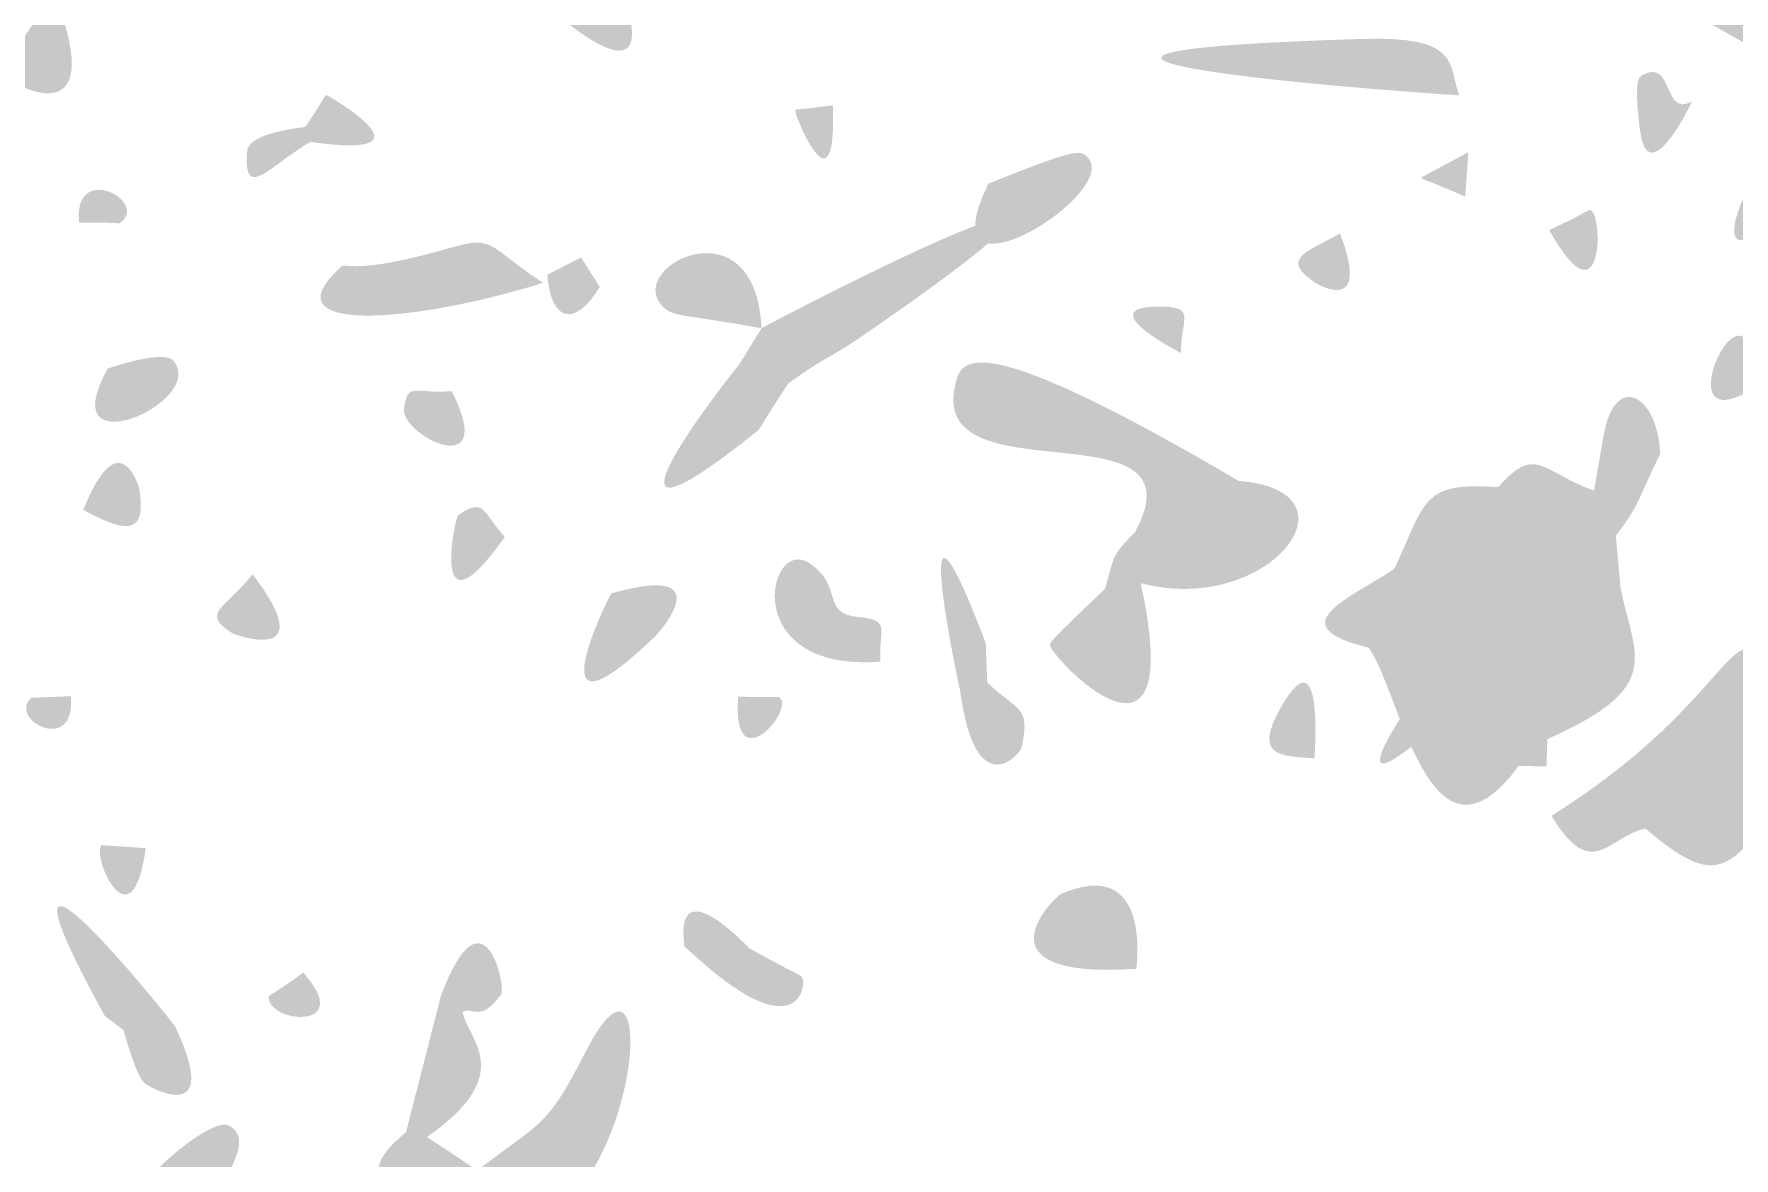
# Model space of a CAD drawing. Header units: millimetres. Extents: x 1329 to 1518, y 49 to 125.
# Drawn here: x 1346.82 to 1357.86, y 68.16 to 75.46 of the extents above; entities that cross this region are included whole.
import ezdxf

# ---------------------------------------------------------------- set-up
doc = ezdxf.new("R2010")
doc.units = ezdxf.units.MM

msp = doc.modelspace()

# ---------------------------------------------------------------- hatches: boundary and pattern name
at = {"true_color": 0x080808, "transparency": 33554687}
h = msp.add_hatch(color=18, dxfattribs=at)
edge = h.paths.add_edge_path(flags=0)
edge.add_spline(control_points=[(1357.646, 76.258), (1357.646, 76.258), (1357.905, 76.25), (1357.905, 76.25), (1357.974, 75.834), (1357.969, 75.846), (1358.295, 75.578), (1359.927, 74.229), (1357.673, 75.547), (1357.627, 75.574), (1357.627, 75.574), (1357.588, 75.664), (1357.588, 75.664), (1357.61, 75.986), (1357.628, 75.954), (1357.646, 76.258)], knot_values=[0, 0, 0, 0, 1, 1, 1, 2, 2, 2, 3, 3, 3, 4, 4, 4, 5, 5, 5, 5], degree=3, periodic=1)
h = msp.add_hatch(color=18, dxfattribs=at)
edge = h.paths.add_edge_path(flags=0)
edge.add_spline(control_points=[(1356.372, 75.816), (1356.643, 75.886), (1356.622, 75.893), (1356.643, 75.886), (1356.712, 75.864), (1356.575, 75.174), (1356.372, 75.816)], knot_values=[0, 0, 0, 0, 1, 1, 1, 2, 2, 2, 2], degree=3, periodic=1)
h = msp.add_hatch(color=18, dxfattribs=at)
edge = h.paths.add_edge_path(flags=0)
edge.add_spline(control_points=[(1350.292, 75.523), (1350.52, 75.69), (1350.534, 75.81), (1350.655, 75.658), (1350.674, 75.634), (1350.868, 75.081), (1350.292, 75.523)], knot_values=[0, 0, 0, 0, 1, 1, 1, 2, 2, 2, 2], degree=3, periodic=1)
h = msp.add_hatch(color=18, dxfattribs=at)
edge = h.paths.add_edge_path(flags=0)
edge.add_spline(control_points=[(1346.947, 75.727), (1347.332, 74.733), (1346.625, 75.158), (1346.603, 75.203), (1346.581, 75.248), (1346.627, 75.241), (1346.947, 75.727)], knot_values=[0, 0, 0, 0, 1, 1, 1, 2, 2, 2, 2], degree=3, periodic=1)
h = msp.add_hatch(color=18, dxfattribs=at)
edge = h.paths.add_edge_path(flags=0)
edge.add_spline(control_points=[(1356.075, 75.062), (1356.017, 75.061), (1352.2, 75.328), (1355.449, 75.428), (1356.084, 75.448), (1356.005, 75.264), (1356.075, 75.062)], knot_values=[0, 0, 0, 0, 1, 1, 1, 2, 2, 2, 2], degree=3, periodic=1)
h = msp.add_hatch(color=18, dxfattribs=at)
edge = h.paths.add_edge_path(flags=0)
edge.add_spline(control_points=[(1357.589, 75.021), (1357.576, 74.993), (1357.3, 74.424), (1357.25, 74.84), (1357.21, 75.163), (1357.244, 75.181), (1357.269, 75.194), (1357.471, 75.302), (1357.396, 74.918), (1357.589, 75.021)], knot_values=[0, 0, 0, 0, 1, 1, 1, 2, 2, 2, 3, 3, 3, 3], degree=3, periodic=1)
h = msp.add_hatch(color=18, dxfattribs=at)
edge = h.paths.add_edge_path(flags=0)
edge.add_spline(control_points=[(1351.543, 73.548), (1351.589, 73.575), (1354.632, 75.173), (1352.202, 73.5), (1351.964, 73.337), (1351.975, 73.376), (1351.716, 73.188), (1351.692, 73.202), (1351.692, 73.176), (1351.401, 73.317), (1351.401, 73.317), (1351.543, 73.548), (1351.543, 73.548)], knot_values=[0, 0, 0, 0, 1, 1, 1, 2, 2, 2, 3, 3, 3, 4, 4, 4, 4], degree=3, periodic=1)
h = msp.add_hatch(color=18, dxfattribs=at)
edge = h.paths.add_edge_path(flags=0)
edge.add_spline(control_points=[(1348.579, 74.856), (1348.718, 75.062), (1348.698, 75.059), (1348.718, 75.062), (1348.72, 75.063), (1349.477, 74.634), (1348.612, 74.759), (1348.612, 74.759), (1348.579, 74.856), (1348.579, 74.856)], knot_values=[0, 0, 0, 0, 1, 1, 1, 2, 2, 2, 3, 3, 3, 3], degree=3, periodic=1)
h = msp.add_hatch(color=18, dxfattribs=at)
edge = h.paths.add_edge_path(flags=0)
edge.add_spline(control_points=[(1352.006, 74.997), (1352.034, 74.249), (1351.751, 74.949), (1351.762, 74.962), (1351.775, 74.977), (1351.762, 74.962), (1352.006, 74.997)], knot_values=[0, 0, 0, 0, 1, 1, 1, 2, 2, 2, 2], degree=3, periodic=1)
h = msp.add_hatch(color=18, dxfattribs=at)
edge = h.paths.add_edge_path(flags=0)
edge.add_spline(control_points=[(1348.579, 74.856), (1348.579, 74.856), (1348.612, 74.759), (1348.612, 74.759), (1348.341, 74.6), (1348.176, 74.37), (1348.201, 74.692), (1348.203, 74.725), (1348.21, 74.809), (1348.579, 74.856)], knot_values=[0, 0, 0, 0, 1, 1, 1, 2, 2, 2, 3, 3, 3, 3], degree=3, periodic=1)
h = msp.add_hatch(color=18, dxfattribs=at)
edge = h.paths.add_edge_path(flags=0)
edge.add_spline(control_points=[(1353.017, 74.487), (1353.588, 74.718), (1353.609, 74.701), (1353.651, 74.669), (1353.929, 74.452), (1352.585, 73.612), (1353.017, 74.487)], knot_values=[0, 0, 0, 0, 1, 1, 1, 2, 2, 2, 2], degree=3, periodic=1)
h = msp.add_hatch(color=18, dxfattribs=at)
edge = h.paths.add_edge_path(flags=0)
edge.add_spline(control_points=[(1356.136, 74.692), (1356.136, 74.692), (1356.115, 74.403), (1356.115, 74.403), (1355.832, 74.529), (1355.842, 74.506), (1355.832, 74.529), (1355.832, 74.529), (1356.136, 74.692), (1356.136, 74.692)], knot_values=[0, 0, 0, 0, 1, 1, 1, 2, 2, 2, 3, 3, 3, 3], degree=3, periodic=1)
h = msp.add_hatch(color=18, dxfattribs=at)
edge = h.paths.add_edge_path(flags=0)
edge.add_spline(control_points=[(1347.108, 74.235), (1347.069, 74.633), (1347.561, 74.377), (1347.381, 74.236), (1347.364, 74.223), (1347.381, 74.236), (1347.108, 74.235)], knot_values=[0, 0, 0, 0, 1, 1, 1, 2, 2, 2, 2], degree=3, periodic=1)
h = msp.add_hatch(color=18, dxfattribs=at)
edge = h.paths.add_edge_path(flags=0)
edge.add_spline(control_points=[(1357.957, 74.478), (1358.202, 74.342), (1358.199, 74.365), (1358.202, 74.342), (1358.209, 74.297), (1357.644, 73.79), (1357.957, 74.478)], knot_values=[0, 0, 0, 0, 1, 1, 1, 2, 2, 2, 2], degree=3, periodic=1)
h = msp.add_hatch(color=18, dxfattribs=at)
edge = h.paths.add_edge_path(flags=0)
edge.add_spline(control_points=[(1351.543, 73.548), (1350.976, 73.65), (1350.959, 73.617), (1350.886, 73.707), (1350.682, 73.96), (1351.506, 74.37), (1351.543, 73.548)], knot_values=[0, 0, 0, 0, 1, 1, 1, 2, 2, 2, 2], degree=3, periodic=1)
h = msp.add_hatch(color=18, dxfattribs=at)
edge = h.paths.add_edge_path(flags=0)
edge.add_spline(control_points=[(1356.661, 74.186), (1356.934, 74.312), (1356.913, 74.324), (1356.934, 74.312), (1357.01, 74.271), (1357.012, 73.555), (1356.661, 74.186)], knot_values=[0, 0, 0, 0, 1, 1, 1, 2, 2, 2, 2], degree=3, periodic=1)
h = msp.add_hatch(color=18, dxfattribs=at)
edge = h.paths.add_edge_path(flags=0)
edge.add_spline(control_points=[(1350.125, 73.843), (1349.252, 73.572), (1348.33, 73.513), (1348.809, 73.944), (1348.854, 73.984), (1348.866, 73.88), (1349.542, 74.076), (1349.813, 74.155), (1349.779, 74.064), (1350.125, 73.843)], knot_values=[0, 0, 0, 0, 1, 1, 1, 2, 2, 2, 3, 3, 3, 3], degree=3, periodic=1)
h = msp.add_hatch(color=18, dxfattribs=at)
edge = h.paths.add_edge_path(flags=0)
edge.add_spline(control_points=[(1355.302, 74.164), (1355.505, 73.632), (1355.163, 73.829), (1355.139, 73.845), (1354.911, 74), (1355.077, 74.037), (1355.302, 74.164)], knot_values=[0, 0, 0, 0, 1, 1, 1, 2, 2, 2, 2], degree=3, periodic=1)
h = msp.add_hatch(color=18, dxfattribs=at)
edge = h.paths.add_edge_path(flags=0)
edge.add_spline(control_points=[(1350.371, 74.008), (1350.371, 74.008), (1350.492, 73.816), (1350.492, 73.816), (1350.333, 73.553), (1350.176, 73.585), (1350.151, 73.895), (1350.151, 73.895), (1350.371, 74.008), (1350.371, 74.008)], knot_values=[0, 0, 0, 0, 1, 1, 1, 2, 2, 2, 3, 3, 3, 3], degree=3, periodic=1)
h = msp.add_hatch(color=18, dxfattribs=at)
edge = h.paths.add_edge_path(flags=0)
edge.add_spline(control_points=[(1354.268, 73.387), (1354.245, 73.399), (1353.655, 73.704), (1354.159, 73.688), (1354.362, 73.681), (1354.269, 73.604), (1354.268, 73.387)], knot_values=[0, 0, 0, 0, 1, 1, 1, 2, 2, 2, 2], degree=3, periodic=1)
h = msp.add_hatch(color=18, dxfattribs=at)
edge = h.paths.add_edge_path(flags=0)
edge.add_spline(control_points=[(1358.04, 73.191), (1357.482, 72.802), (1357.771, 73.584), (1357.92, 73.492), (1357.92, 73.492), (1358.04, 73.191), (1358.04, 73.191)], knot_values=[0, 0, 0, 0, 1, 1, 1, 2, 2, 2, 2], degree=3, periodic=1)
h = msp.add_hatch(color=18, dxfattribs=at)
edge = h.paths.add_edge_path(flags=0)
edge.add_spline(control_points=[(1354.643, 72.556), (1354.375, 72.249), (1354.349, 72.311), (1353.971, 72.225), (1354.435, 73.079), (1352.581, 72.417), (1352.808, 73.207), (1352.851, 73.358), (1352.981, 73.533), (1354.643, 72.556)], knot_values=[0, 0, 0, 0, 1, 1, 1, 2, 2, 2, 3, 3, 3, 3], degree=3, periodic=1)
h = msp.add_hatch(color=18, dxfattribs=at)
edge = h.paths.add_edge_path(flags=0)
edge.add_spline(control_points=[(1347.295, 73.285), (1347.327, 73.297), (1347.66, 73.41), (1347.722, 73.337), (1347.947, 73.069), (1346.924, 72.624), (1347.295, 73.285)], knot_values=[0, 0, 0, 0, 1, 1, 1, 2, 2, 2, 2], degree=3, periodic=1)
h = msp.add_hatch(color=18, dxfattribs=at)
edge = h.paths.add_edge_path(flags=0)
edge.add_spline(control_points=[(1351.401, 73.317), (1351.692, 73.176), (1351.692, 73.202), (1351.716, 73.188), (1351.513, 72.877), (1351.536, 72.895), (1351.513, 72.877), (1350.239, 71.859), (1351.378, 73.29), (1351.401, 73.317)], knot_values=[0, 0, 0, 0, 1, 1, 1, 2, 2, 2, 3, 3, 3, 3], degree=3, periodic=1)
h = msp.add_hatch(color=18, dxfattribs=at)
edge = h.paths.add_edge_path(flags=0)
edge.add_spline(control_points=[(1357.018, 72.872), (1357.095, 73.265), (1357.368, 73.111), (1357.382, 72.732), (1357.174, 72.722), (1357.197, 72.732), (1357.018, 72.872)], knot_values=[0, 0, 0, 0, 1, 1, 1, 2, 2, 2, 2], degree=3, periodic=1)
h = msp.add_hatch(color=18, dxfattribs=at)
edge = h.paths.add_edge_path(flags=0)
edge.add_spline(control_points=[(1349.53, 73.139), (1349.838, 72.533), (1349.196, 72.851), (1349.22, 73.027), (1349.245, 73.205), (1349.29, 73.119), (1349.53, 73.139)], knot_values=[0, 0, 0, 0, 1, 1, 1, 2, 2, 2, 2], degree=3, periodic=1)
h = msp.add_hatch(color=18, dxfattribs=at)
edge = h.paths.add_edge_path(flags=0)
edge.add_spline(control_points=[(1347.136, 72.368), (1347.365, 72.943), (1347.495, 72.533), (1347.5, 72.502), (1347.551, 72.198), (1347.41, 72.218), (1347.136, 72.368)], knot_values=[0, 0, 0, 0, 1, 1, 1, 2, 2, 2, 2], degree=3, periodic=1)
h = msp.add_hatch(color=18, dxfattribs=at)
edge = h.paths.add_edge_path(flags=0)
edge.add_spline(control_points=[(1352.832, 71.199), (1352.824, 71.226), (1352.472, 72.888), (1352.997, 71.509), (1353.004, 71.49), (1352.997, 71.509), (1353.01, 71.246), (1353.01, 71.246), (1352.832, 71.199), (1352.832, 71.199)], knot_values=[0, 0, 0, 0, 1, 1, 1, 2, 2, 2, 3, 3, 3, 3], degree=3, periodic=1)
h = msp.add_hatch(color=18, dxfattribs=at)
edge = h.paths.add_edge_path(flags=0)
edge.add_spline(control_points=[(1356.329, 72.515), (1356.575, 72.795), (1356.608, 72.618), (1356.952, 72.492), (1357.044, 72.415), (1357.016, 72.414), (1357.094, 72.199), (1357.094, 72.199), (1357.124, 71.864), (1357.124, 71.864), (1357.124, 71.864), (1356.834, 71.785), (1356.834, 71.785), (1356.772, 72.269), (1356.648, 72.171), (1356.373, 72.403), (1356.373, 72.403), (1356.329, 72.515), (1356.329, 72.515)], knot_values=[0, 0, 0, 0, 1, 1, 1, 2, 2, 2, 3, 3, 3, 4, 4, 4, 5, 5, 5, 6, 6, 6, 6], degree=3, periodic=1)
h = msp.add_hatch(color=18, dxfattribs=at)
edge = h.paths.add_edge_path(flags=0)
edge.add_spline(control_points=[(1357.018, 72.872), (1357.197, 72.732), (1357.174, 72.722), (1357.382, 72.732), (1357.219, 72.394), (1357.252, 72.412), (1357.094, 72.199), (1357.016, 72.414), (1357.044, 72.415), (1356.952, 72.492), (1356.952, 72.492), (1357.018, 72.872), (1357.018, 72.872)], knot_values=[0, 0, 0, 0, 1, 1, 1, 2, 2, 2, 3, 3, 3, 4, 4, 4, 4], degree=3, periodic=1)
h = msp.add_hatch(color=18, dxfattribs=at)
edge = h.paths.add_edge_path(flags=0)
edge.add_spline(control_points=[(1354.643, 72.556), (1355.475, 72.491), (1354.831, 71.671), (1354.007, 71.891), (1354.007, 71.891), (1353.775, 71.854), (1353.775, 71.854), (1353.838, 72.068), (1353.81, 72.061), (1353.971, 72.225), (1354.349, 72.311), (1354.375, 72.249), (1354.643, 72.556)], knot_values=[0, 0, 0, 0, 1, 1, 1, 2, 2, 2, 3, 3, 3, 4, 4, 4, 4], degree=3, periodic=1)
h = msp.add_hatch(color=18, dxfattribs=at)
edge = h.paths.add_edge_path(flags=0)
edge.add_spline(control_points=[(1356.329, 72.515), (1356.329, 72.515), (1356.373, 72.403), (1356.373, 72.403), (1356.648, 72.171), (1356.772, 72.269), (1356.834, 71.785), (1356.823, 71.776), (1356.832, 71.785), (1356.628, 71.526), (1356.628, 71.526), (1356.488, 71.21), (1356.488, 71.21), (1356.488, 71.21), (1356.649, 70.878), (1356.649, 70.878), (1356.649, 70.878), (1356.643, 70.7), (1356.643, 70.7), (1356.643, 70.7), (1356.463, 70.704), (1356.463, 70.704), (1355.885, 69.916), (1355.692, 71.197), (1355.488, 71.472), (1355.773, 71.716), (1355.978, 71.781), (1355.656, 71.986), (1355.861, 72.43), (1355.834, 72.552), (1356.329, 72.515)], knot_values=[0, 0, 0, 0, 1, 1, 1, 2, 2, 2, 3, 3, 3, 4, 4, 4, 5, 5, 5, 6, 6, 6, 7, 7, 7, 8, 8, 8, 9, 9, 9, 10, 10, 10, 10], degree=3, periodic=1)
h = msp.add_hatch(color=18, dxfattribs=at)
edge = h.paths.add_edge_path(flags=0)
edge.add_spline(control_points=[(1349.875, 72.192), (1349.381, 71.493), (1349.55, 72.318), (1349.572, 72.333), (1349.747, 72.454), (1349.728, 72.351), (1349.875, 72.192)], knot_values=[0, 0, 0, 0, 1, 1, 1, 2, 2, 2, 2], degree=3, periodic=1)
h = msp.add_hatch(color=18, dxfattribs=at)
edge = h.paths.add_edge_path(flags=0)
edge.add_spline(control_points=[(1352.316, 71.381), (1351.388, 71.309), (1351.582, 72.2), (1351.853, 72.022), (1352.083, 71.871), (1351.919, 71.693), (1352.181, 71.67), (1352.393, 71.652), (1352.299, 71.579), (1352.316, 71.381)], knot_values=[0, 0, 0, 0, 1, 1, 1, 2, 2, 2, 3, 3, 3, 3], degree=3, periodic=1)
h = msp.add_hatch(color=18, dxfattribs=at)
edge = h.paths.add_edge_path(flags=0)
edge.add_spline(control_points=[(1350.568, 71.825), (1351.288, 72.03), (1350.876, 71.569), (1350.853, 71.547), (1350.036, 70.759), (1350.547, 71.801), (1350.568, 71.825)], knot_values=[0, 0, 0, 0, 1, 1, 1, 2, 2, 2, 2], degree=3, periodic=1)
h = msp.add_hatch(color=18, dxfattribs=at)
edge = h.paths.add_edge_path(flags=0)
edge.add_spline(control_points=[(1348.236, 71.949), (1348.69, 71.355), (1348.127, 71.551), (1348.101, 71.568), (1347.897, 71.7), (1348.055, 71.72), (1348.236, 71.949)], knot_values=[0, 0, 0, 0, 1, 1, 1, 2, 2, 2, 2], degree=3, periodic=1)
h = msp.add_hatch(color=18, dxfattribs=at)
edge = h.paths.add_edge_path(flags=0)
edge.add_spline(control_points=[(1355.656, 71.986), (1355.978, 71.781), (1355.773, 71.716), (1355.488, 71.472), (1354.896, 71.616), (1355.372, 71.793), (1355.656, 71.986)], knot_values=[0, 0, 0, 0, 1, 1, 1, 2, 2, 2, 2], degree=3, periodic=1)
h = msp.add_hatch(color=18, dxfattribs=at)
edge = h.paths.add_edge_path(flags=0)
edge.add_spline(control_points=[(1353.775, 71.854), (1353.775, 71.854), (1354.007, 71.891), (1354.007, 71.891), (1354.319, 70.464), (1353.413, 71.417), (1353.415, 71.494), (1353.416, 71.518), (1353.746, 71.826), (1353.775, 71.854)], knot_values=[0, 0, 0, 0, 1, 1, 1, 2, 2, 2, 3, 3, 3, 3], degree=3, periodic=1)
h = msp.add_hatch(color=18, dxfattribs=at)
edge = h.paths.add_edge_path(flags=0)
edge.add_spline(control_points=[(1356.834, 71.785), (1356.834, 71.785), (1357.124, 71.864), (1357.124, 71.864), (1357.212, 71.413), (1357.421, 71.22), (1356.649, 70.878), (1356.649, 70.878), (1356.488, 71.21), (1356.488, 71.21), (1356.488, 71.21), (1356.628, 71.526), (1356.628, 71.526), (1356.832, 71.785), (1356.823, 71.776), (1356.834, 71.785)], knot_values=[0, 0, 0, 0, 1, 1, 1, 2, 2, 2, 3, 3, 3, 4, 4, 4, 5, 5, 5, 5], degree=3, periodic=1)
h = msp.add_hatch(color=18, dxfattribs=at)
edge = h.paths.add_edge_path(flags=0)
edge.add_spline(control_points=[(1355.135, 70.753), (1354.915, 70.769), (1354.735, 70.762), (1354.917, 71.083), (1355.197, 71.577), (1355.138, 70.784), (1355.135, 70.753)], knot_values=[0, 0, 0, 0, 1, 1, 1, 2, 2, 2, 2], degree=3, periodic=1)
h = msp.add_hatch(color=18, dxfattribs=at)
edge = h.paths.add_edge_path(flags=0)
edge.add_spline(control_points=[(1356.113, 71.606), (1356.149, 71.166), (1356.174, 71.19), (1356.149, 71.166), (1354.858, 69.958), (1356.09, 71.579), (1356.113, 71.606)], knot_values=[0, 0, 0, 0, 1, 1, 1, 2, 2, 2, 2], degree=3, periodic=1)
h = msp.add_hatch(color=18, dxfattribs=at)
edge = h.paths.add_edge_path(flags=0)
edge.add_spline(control_points=[(1357.938, 71.467), (1357.938, 71.467), (1358.009, 71.044), (1358.009, 71.044), (1357.658, 70.688), (1357.342, 70.357), (1357.285, 70.297), (1357.041, 70.245), (1356.943, 69.941), (1356.675, 70.379), (1357.572, 70.943), (1357.769, 71.421), (1357.938, 71.467)], knot_values=[0, 0, 0, 0, 1, 1, 1, 2, 2, 2, 3, 3, 3, 4, 4, 4, 4], degree=3, periodic=1)
h = msp.add_hatch(color=18, dxfattribs=at)
edge = h.paths.add_edge_path(flags=0)
edge.add_spline(control_points=[(1352.832, 71.199), (1352.832, 71.199), (1353.01, 71.246), (1353.01, 71.246), (1353.203, 71.057), (1353.296, 71.1), (1353.232, 70.821), (1353.222, 70.778), (1352.931, 70.448), (1352.832, 71.199)], knot_values=[0, 0, 0, 0, 1, 1, 1, 2, 2, 2, 3, 3, 3, 3], degree=3, periodic=1)
h = msp.add_hatch(color=18, dxfattribs=at)
edge = h.paths.add_edge_path(flags=0)
edge.add_spline(control_points=[(1347.056, 71.157), (1347.091, 70.765), (1346.64, 71.007), (1346.798, 71.146), (1346.798, 71.146), (1347.056, 71.157), (1347.056, 71.157)], knot_values=[0, 0, 0, 0, 1, 1, 1, 2, 2, 2, 2], degree=3, periodic=1)
h = msp.add_hatch(color=18, dxfattribs=at)
edge = h.paths.add_edge_path(flags=0)
edge.add_spline(control_points=[(1351.391, 71.154), (1351.664, 71.144), (1351.648, 71.16), (1351.664, 71.144), (1351.752, 71.057), (1351.349, 70.599), (1351.391, 71.154)], knot_values=[0, 0, 0, 0, 1, 1, 1, 2, 2, 2, 2], degree=3, periodic=1)
h = msp.add_hatch(color=18, dxfattribs=at)
edge = h.paths.add_edge_path(flags=0)
edge.add_spline(control_points=[(1358.009, 71.044), (1358.009, 71.044), (1358.111, 70.848), (1358.111, 70.848), (1358.071, 70.714), (1358.091, 70.728), (1358.116, 70.39), (1357.817, 70.019), (1357.731, 69.919), (1357.285, 70.297), (1357.342, 70.357), (1357.658, 70.688), (1358.009, 71.044)], knot_values=[0, 0, 0, 0, 1, 1, 1, 2, 2, 2, 3, 3, 3, 4, 4, 4, 4], degree=3, periodic=1)
h = msp.add_hatch(color=18, dxfattribs=at)
edge = h.paths.add_edge_path(flags=0)
edge.add_spline(control_points=[(1347.276, 69.079), (1346.378, 70.71), (1347.715, 69.041), (1347.734, 69.009), (1347.734, 69.009), (1347.397, 68.987), (1347.397, 68.987), (1347.397, 68.987), (1347.276, 69.079), (1347.276, 69.079)], knot_values=[0, 0, 0, 0, 1, 1, 1, 2, 2, 2, 3, 3, 3, 3], degree=3, periodic=1)
h = msp.add_hatch(color=18, dxfattribs=at)
edge = h.paths.add_edge_path(flags=0)
edge.add_spline(control_points=[(1347.542, 70.169), (1347.454, 69.518), (1347.186, 70.115), (1347.256, 70.189), (1347.256, 70.189), (1347.542, 70.169), (1347.542, 70.169)], knot_values=[0, 0, 0, 0, 1, 1, 1, 2, 2, 2, 2], degree=3, periodic=1)
h = msp.add_hatch(color=18, dxfattribs=at)
edge = h.paths.add_edge_path(flags=0)
edge.add_spline(control_points=[(1351.463, 69.519), (1351.463, 69.519), (1351.204, 69.387), (1351.204, 69.387), (1351.204, 69.387), (1351.042, 69.53), (1351.042, 69.53), (1350.975, 70.037), (1351.439, 69.543), (1351.463, 69.519)], knot_values=[0, 0, 0, 0, 1, 1, 1, 2, 2, 2, 3, 3, 3, 3], degree=3, periodic=1)
h = msp.add_hatch(color=18, dxfattribs=at)
edge = h.paths.add_edge_path(flags=0)
edge.add_spline(control_points=[(1353.978, 69.385), (1352.903, 69.313), (1353.442, 69.852), (1353.492, 69.873), (1354.065, 70.117), (1353.985, 69.44), (1353.978, 69.385)], knot_values=[0, 0, 0, 0, 1, 1, 1, 2, 2, 2, 2], degree=3, periodic=1)
h = msp.add_hatch(color=18, dxfattribs=at)
edge = h.paths.add_edge_path(flags=0)
edge.add_spline(control_points=[(1349.459, 69.205), (1349.733, 69.949), (1349.889, 69.269), (1349.85, 69.217), (1349.714, 69.034), (1349.675, 69.139), (1349.601, 69.106), (1349.601, 69.106), (1349.459, 69.205), (1349.459, 69.205)], knot_values=[0, 0, 0, 0, 1, 1, 1, 2, 2, 2, 3, 3, 3, 3], degree=3, periodic=1)
h = msp.add_hatch(color=18, dxfattribs=at)
edge = h.paths.add_edge_path(flags=0)
edge.add_spline(control_points=[(1349.697, 68.075), (1350.12, 68.401), (1350.146, 68.349), (1350.4, 68.846), (1350.932, 69.888), (1350.755, 67.484), (1349.704, 67.649), (1349.682, 67.653), (1349.704, 67.649), (1349.512, 67.852), (1349.512, 67.852), (1349.697, 68.075), (1349.697, 68.075)], knot_values=[0, 0, 0, 0, 1, 1, 1, 2, 2, 2, 3, 3, 3, 4, 4, 4, 4], degree=3, periodic=1)
h = msp.add_hatch(color=18, dxfattribs=at)
edge = h.paths.add_edge_path(flags=0)
edge.add_spline(control_points=[(1351.463, 69.519), (1351.808, 69.327), (1351.79, 69.353), (1351.808, 69.327), (1351.835, 69.286), (1351.789, 68.898), (1351.204, 69.387), (1351.204, 69.387), (1351.463, 69.519), (1351.463, 69.519)], knot_values=[0, 0, 0, 0, 1, 1, 1, 2, 2, 2, 3, 3, 3, 3], degree=3, periodic=1)
h = msp.add_hatch(color=18, dxfattribs=at)
edge = h.paths.add_edge_path(flags=0)
edge.add_spline(control_points=[(1348.566, 69.361), (1348.907, 68.979), (1348.341, 69.033), (1348.341, 69.197), (1348.341, 69.219), (1348.341, 69.197), (1348.566, 69.361)], knot_values=[0, 0, 0, 0, 1, 1, 1, 2, 2, 2, 2], degree=3, periodic=1)
h = msp.add_hatch(color=18, dxfattribs=at)
edge = h.paths.add_edge_path(flags=0)
edge.add_spline(control_points=[(1349.459, 69.205), (1349.459, 69.205), (1349.601, 69.106), (1349.601, 69.106), (1349.635, 68.92), (1349.959, 68.705), (1349.37, 68.292), (1349.37, 68.292), (1349.233, 68.323), (1349.233, 68.323), (1349.233, 68.323), (1349.459, 69.205), (1349.459, 69.205)], knot_values=[0, 0, 0, 0, 1, 1, 1, 2, 2, 2, 3, 3, 3, 4, 4, 4, 4], degree=3, periodic=1)
h = msp.add_hatch(color=18, dxfattribs=at)
edge = h.paths.add_edge_path(flags=0)
edge.add_spline(control_points=[(1347.397, 68.987), (1347.397, 68.987), (1347.734, 69.009), (1347.734, 69.009), (1348.045, 68.346), (1347.561, 68.617), (1347.537, 68.64), (1347.516, 68.661), (1347.48, 68.698), (1347.397, 68.987)], knot_values=[0, 0, 0, 0, 1, 1, 1, 2, 2, 2, 3, 3, 3, 3], degree=3, periodic=1)
h = msp.add_hatch(color=18, dxfattribs=at)
edge = h.paths.add_edge_path(flags=0)
edge.add_spline(control_points=[(1347.835, 67.746), (1346.846, 67.456), (1347.911, 68.448), (1348.077, 68.368), (1348.124, 68.345), (1348.301, 68.26), (1347.835, 67.746)], knot_values=[0, 0, 0, 0, 1, 1, 1, 2, 2, 2, 2], degree=3, periodic=1)
h = msp.add_hatch(color=18, dxfattribs=at)
edge = h.paths.add_edge_path(flags=0)
edge.add_spline(control_points=[(1349.233, 68.323), (1349.233, 68.323), (1349.37, 68.292), (1349.37, 68.292), (1349.37, 68.292), (1349.697, 68.075), (1349.697, 68.075), (1349.697, 68.075), (1349.512, 67.852), (1349.512, 67.852), (1349.273, 67.916), (1348.796, 67.969), (1349.233, 68.323)], knot_values=[0, 0, 0, 0, 1, 1, 1, 2, 2, 2, 3, 3, 3, 4, 4, 4, 4], degree=3, periodic=1)

doc.saveas('drawing.dxf')
